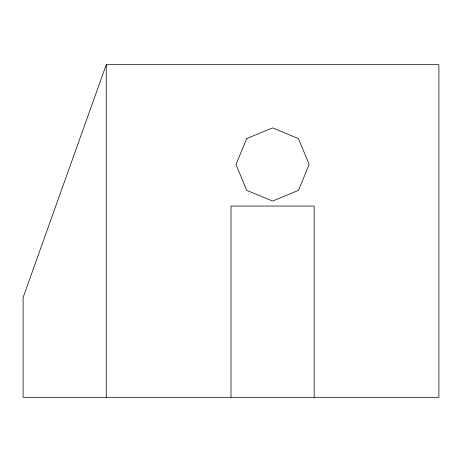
<?xml version="1.0" encoding="UTF-8"?>
<svg xmlns="http://www.w3.org/2000/svg" width="462" height="462" viewBox="0 0 462 462"><rect width="100%" height="100%" fill="white"/><g stroke="black" fill="none" stroke-linecap="round" stroke-linejoin="round"><path stroke-width="0.69" d="M106.26 64.68L23.1 297.528L23.1 397.32L438.9 397.32L438.9 64.68L106.26 64.68L106.26 397.32M314.16 397.32L314.16 206.052L231 206.052L231 397.32M246.708 138.6L235.99 164.472L246.708 190.344L272.58 201.062L298.452 190.344L309.17 164.472L298.452 138.6L272.58 127.882L246.708 138.6"/></g></svg>
